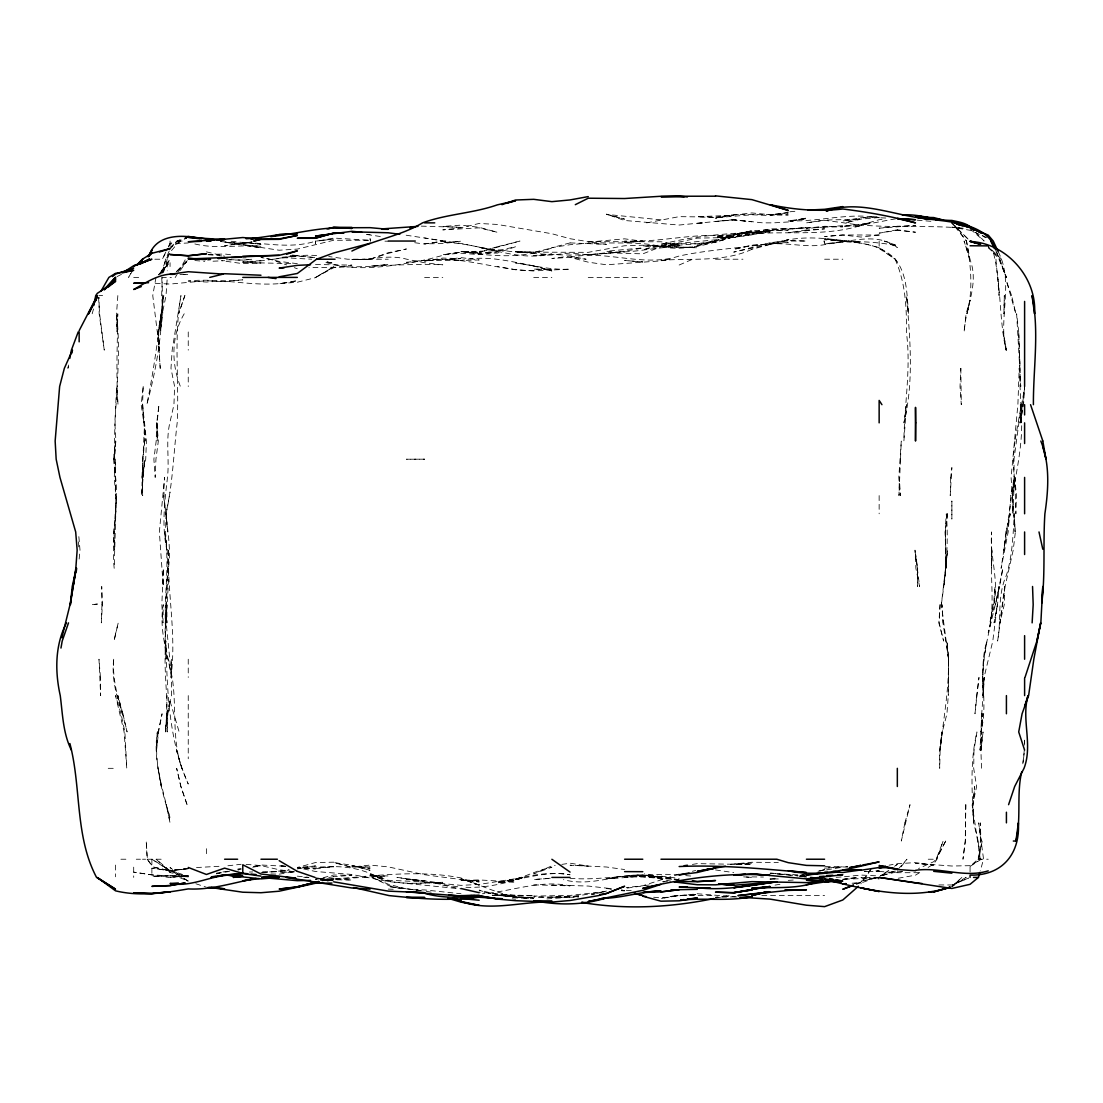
<?xml version="1.0" encoding="UTF-8"?>
<svg xmlns="http://www.w3.org/2000/svg" width="1103" height="1103" viewBox="0 0 1103 1103"><rect width="100%" height="100%" fill="white"/><g stroke="black" fill="none" stroke-linecap="round" stroke-linejoin="round"><path stroke-width="0.75" stroke-dasharray="5 3.75" d="M941.328 604.678C945.588 574.594 948.883 544.179 946.333 513.777C943.851 537.974 948.304 562.406 943.768 586.493L947.587 550.135L941.342 604.678L948.594 659.222L948.277 695.593L946.953 713.765L942.279 731.951L940.114 750.137L939.715 768.322L939.508 750.137L941.948 731.951L940.114 750.137C943.782 713.834 951.848 677.738 946.87 641.05L948.635 659.222L948.277 695.593M161.686 277.404C164.595 320.601 158.019 363.121 146.782 404.677C154.31 368.609 158.611 332.113 163.768 295.59L158.501 331.948L166.015 295.59L167.284 277.404M980.953 750.137L983.049 731.951L980.953 750.137L982.07 713.765L980.912 750.137L981.505 768.322M1024.411 743.519L1024.466 740.223M167.173 695.593L165.767 731.951C169.572 701.577 162.692 671.437 165.988 641.05C167.063 689.085 168.387 739.479 188.241 784.04L181.871 768.322L176.48 750.137L181.816 768.322C171.572 738.762 176.921 707.602 172.178 677.407C167.105 653.5 158.846 629.344 163.272 604.678L162.982 622.864L161.838 604.678L163.341 568.321L163.23 586.493L159.356 531.949L164.609 477.406C161.121 507.752 172.84 537.781 168.414 568.321C169.035 598.736 163.423 628.82 165.946 659.222L164.568 641.05L171.627 677.407L171.434 695.593L167.022 713.765L165.381 731.951L166.718 713.765M166.029 513.777L165.56 531.949L166.87 550.135C161.576 526.007 164.664 501.589 167.491 477.406C169.49 459.193 165.643 440.883 169.821 422.863L173.943 404.677L174.605 386.505L170.979 368.319L172.178 350.134L180.961 295.59C173.529 337.89 179.348 380.411 177.169 422.863C173.64 453.181 172.702 483.886 166.029 513.777L170.055 492.324M117.842 295.59L116.518 313.776L117.083 331.948L117.773 313.776C117.442 344.026 115.939 374.441 118.021 404.677L116.628 386.505L114.85 422.863L115.925 441.048L113.581 459.22L115.512 480.66M113.581 459.22L115.512 441.048L114.684 459.22C112.989 410.674 122.323 362.28 116.518 313.776L117.083 331.948M115.512 441.048L114.326 459.22L115.65 477.406C119 507.683 111.238 537.933 114.188 568.321L116.311 495.592L114.064 531.949L114.436 550.135L113.485 531.949L115.65 513.777L115.512 475.241M115.512 462.777L114.174 477.406L115.512 492.035M79.154 559.042L80.009 550.135L78.699 534.9M1024.301 750.137L1022.688 765.013L1023.363 760.05M1023.57 758.395L1024.604 750.137M155.978 277.404L152.765 295.59L159.577 350.134L158.074 331.948L161.438 313.776L163.299 295.59L160.39 331.948L162.83 313.776L161.645 295.59L162.32 277.404L166.319 277.404M68.551 365.01L67.917 368.319L69.158 363.356M162.761 272.455L165.602 259.219L169.421 250.56M970.061 872.018L970.061 866.448L977.947 859.223L982.166 841.037L978.871 859.223L980.374 841.037L980.277 822.866L981.022 841.037L978.692 822.866L983.559 859.223L980.291 870.791M163.492 272.455L167.987 256.461M92.169 313.776L94.045 307.158M160.817 274.371L165.96 259.219L170.055 252.284L179.61 241.047L186.807 238.138M169.49 253.676L167.173 259.219L167.242 270.8M184.215 313.776C171.172 335.767 171.213 363.094 180.396 386.505M165.85 251.98L162.348 259.219L167.739 248.52M168.662 246.19L170.055 243.294L181.802 241.047L171.53 246.755M168.511 246.989L170.055 243.928L188.241 242.963M130.788 273.461L128.596 277.404L132.843 270.276M177.68 273.213L175.322 277.404L170.055 277.404M178.465 271.807L185.552 259.219L188.241 257.399M162.155 273.213L170.055 259.219L158.487 274.812M871.149 869.012L860.974 883.889M870.915 869.012L865.359 877.409L860.974 881.986L856.424 883.806M180.285 270.414L187.248 260.625M901.179 866.724L906.956 859.223L897.332 870.198L882.179 875.713M170.055 249.126L176.921 241.047L182.588 238.744M158.804 274.868L170.055 262.169L170.055 266.554M159.232 273.889L170.055 262.169M176.659 271.352L188.241 259.219M176.659 271.752L188.241 260.46M951.875 886.936L961.885 877.409L951.875 886.674L966.159 877.409L951.875 885.268L968.544 878.057L951.875 884.978L935.344 884.923M170.055 247.568L177.183 241.047L186.669 238.055M881.945 875.162L888.935 870.239L880.552 875.865M894.533 866.31L897.332 864.338L894.533 866.255M970.061 866.448L981.256 859.223L970.061 865.676L951.875 866.02L915.518 863.346L933.689 865.152L915.518 862.629L897.332 863.677L889.073 865.179M919.709 872.583L915.518 875.162L897.332 878.402M928.106 867.427L933.689 863.994L937.012 859.223L943.12 841.037L936.213 859.223L933.689 861.719L918.551 868.53M117.028 276.632L121.578 274.289M679.145 265.023L692.67 259.219M492.379 895.153L533.7 897.663L515.515 897.222L504.691 895.595L515.515 897.897L533.7 898.504C507.945 898.587 484.507 886.84 460.971 877.947C414.783 868.75 367.12 877.243 320.477 879.849L388.242 875.961L370.056 875.534L382.258 877.409L370.056 874.348L388.242 880.291L424.6 881.862L460.971 885.351L479.157 884.441L523.677 877.409L497.329 882.4C516.755 882 533.149 870.805 551.872 867.206L533.7 873.852L551.872 865.827L555.181 865.345M856.424 884.275L860.974 882.607L851.047 883.282M370.056 259.219L388.242 252.697L406.428 248.975L388.242 253.359L370.056 259.219L347.666 259.219L328.735 256.53M421.305 226.129L460.971 227.37L442.786 226.473L460.971 225.122L479.157 227.328L497.329 232.278L479.157 227.852L442.786 229.879L460.971 227.797L479.157 223.454L497.329 224.447L551.872 233.739L570.058 238.717L588.244 241.654L660.973 241.778L679.145 244.88L660.973 243.928L697.33 243.694L715.516 241.047L697.33 245.1L714.468 241.047L733.702 234.208L751.874 232.002L733.702 234.663L751.874 230.761L806.417 227.756L788.245 229.245L806.417 227.439L842.789 226.804L824.603 226.28L806.417 228.431L842.789 225.646L860.974 225.936L842.789 226.267L870.57 222.861L860.974 225.04L879.146 219.718L885.764 219.139M714.468 241.047L733.702 235.932M880.663 875.713L897.332 870.198M719.487 241.047L733.702 236.773L751.874 233.877C727.139 235.821 704.486 249.057 679.145 247.127C654.727 246.314 630.806 254.6 606.429 251.236L642.787 247.885C600.804 256.599 557.939 256.654 515.515 251.553L533.7 252.187L515.515 252.091L479.157 247.527L497.329 250.726L515.515 246.755L497.329 253.083L479.157 253.097L497.329 251.76L479.157 254.641L460.971 253.194L442.786 254.683L460.971 252.27C442.262 253.318 425.317 262.624 406.428 262.28L424.6 260.156C391.855 265.92 357.055 272.744 324.599 262.059M679.145 874.059L642.787 885.75L626.256 887.543M733.702 236.511L715.516 242.329L660.973 246.617L679.145 245.39L642.787 246.01L697.33 247.817L642.787 245.224L624.601 245.762L588.244 252.339L515.515 252.091L533.7 252.394L551.872 247.941C522.601 259.026 491.18 256.489 460.971 251.346L479.157 253.373L460.971 251.498L479.157 252.325L460.971 251.718L497.329 250.767L460.971 243.487L403.119 234.76M880.663 875.479L894.299 871.136M370.056 259.357L351.885 259.467C370.181 260.363 388.242 254.09 406.428 259.136L424.6 262.776L442.786 264.83C418.368 263.824 394.419 265.106 370.056 266.209L388.242 264.486L370.056 266.54L308.909 267.712M806.417 874.21L799.055 876.209L803.48 875.024M515.515 879.615L523.677 877.409M817.999 871.232L841.134 867.441L824.603 868.13L847.752 866.393M601.466 892.286L591.553 894.767L594.848 894.106M603.12 891.872L606.429 891.045M882.455 875.396L897.332 871.728M216.34 873.452L224.612 871.494M730.393 864.297L751.874 862.256L778.318 862.491M878.526 877.409L860.974 881.269L876.499 877.409L860.974 883.034L851.047 883.475M262.624 872.625L279.156 871.535L289.069 869.357M445.874 241.047L424.6 243.832L442.786 243.598L460.971 241.143L442.786 242.577C479.557 241.998 515.004 262.583 551.872 253.98L533.7 255.496L551.872 254.986L570.058 253.014L588.244 254.779L606.429 252.766L642.787 253.855L660.973 246.769L679.145 243.377L715.516 239.82L770.059 228.886L788.245 228.707L770.059 229.838L751.874 234.856L733.702 237.462L697.33 238.124L642.787 249.926C683.805 235.697 727.056 233.409 770.059 231.354L751.874 232.25L715.516 237.738L733.702 236.98C700.391 231.809 667.88 241.199 634.639 241.047M242.784 243.901L251.801 241.998L224.612 245.707L252.173 241.998M646.648 222.861L679.145 216.643L715.516 217.112L751.874 212.948L770.059 214.671L788.245 214.947L770.059 214.837L788.245 212.962L770.059 215.54L751.874 214.74L715.516 217.746L697.33 216.684L733.702 215.292L715.516 218.242C739.175 210.301 764.31 218.38 788.245 211.955M692.381 871.26L695.676 870.557M216.34 873.838L229.562 871.356M533.7 884.854L570.058 885.861C540.332 879.339 511.751 891.596 482.452 893.733M237.834 869.054L241.13 868.433M252.711 867.261L260.97 865.731L252.711 866.82L260.97 865L285.76 866.282M715.516 898.214L729.772 895.595L715.516 897.304L736.997 896.794M322.131 880.883L333.699 878.774L318.822 881.462M241.13 869.316L237.834 869.895L242.784 869.026M799.813 875.368L803.122 874.789M297.327 868.902L315.513 865.896L297.327 867.854L315.513 868.888L297.327 867.344L333.699 866.765L315.513 868.557C336.801 864.394 359.399 867.055 378.591 877.409L370.056 874.21C392.503 886.647 418.285 882.827 442.786 882.303L406.428 883.737M895.677 218.794L860.974 225.26L868.53 222.861C831.235 237.255 790.81 230.775 751.874 233.781L770.059 231.892L733.702 237.393L715.516 236.125L733.702 234.553L751.874 230.761C721.555 236.869 692.753 253.58 660.973 246.507C637.162 240.799 612.496 244.328 588.244 242.122L624.601 238.827L641.229 241.047M279.156 874.155L297.327 871.205M692.381 864.421L697.33 863.621L751.874 864.587L733.702 864.118L751.874 863.153L733.702 864.531M775.023 885.102L783.282 883.765M227.907 871.26L219.649 872.376M679.145 875.134C654.686 872.17 630.764 878.415 606.429 878.65L617.501 877.409L606.429 879.05C624.298 874.927 642.994 873.273 660.973 877.823L642.787 874.927M273.544 259.219L297.327 255.993L282.451 257.192M649.405 884.978L626.256 888.232M260.97 872.735L289.069 870.102M561.799 864.394L570.058 863.194L588.244 866.117L570.058 865.235L606.429 866.999L624.601 869.536M842.789 879.574L857.803 877.409L842.789 879.256M918.827 872.694L897.332 872.707L875.851 871.246L879.146 871.053L864.269 871.825M679.145 879.546L642.787 875.989L624.601 877.409L642.787 875.148M751.874 232.885L770.059 230.679L788.245 230.113L770.059 230.706L751.874 232.788L770.059 230.679M151.883 873.314L151.883 859.223L170.055 870.281L188.241 876.389L170.055 872.57L156.157 859.223L170.055 870.915L151.883 866.71L170.055 870.846L188.241 868.668L170.055 870.612L151.883 868.199L170.055 870.846L188.241 868.668M660.973 219.842L606.429 214.382L624.601 219.139L606.429 214.12L624.601 220.49L679.145 225.04L733.702 219.718L762.835 222.861L773.368 222.861L788.245 221.979L806.417 217.994L788.245 221.538L806.417 218.684L788.245 220.807C818.826 222.172 848.676 212.245 879.146 217.76M196.499 867.537L221.303 866.186M770.059 879.532L778.318 878.567M624.601 877.409L642.787 875.313L624.601 876.816L642.787 877.023L677.504 879.642M667.577 881.214L660.973 881.973L664.282 881.848M227.907 865.772L241.13 864.283M902.295 871.356L897.332 871.894L902.295 871.522M588.244 254.779L624.601 251.925M188.241 868.516L170.055 870.281L170.055 872.57M442.661 259.219L424.6 261.163L442.786 258.074L460.971 258.598L449.1 259.219L460.971 257.606L479.157 259.95L460.971 260.529C497.743 251.801 533.19 271.09 570.058 269.16L551.872 269.973L533.7 269.091L551.872 269.394C508.979 276.384 467.507 254.048 424.6 260.515L460.971 260.377L445.102 259.219M775.009 878.278L770.059 878.815L778.318 878.967M332.044 880.373L325.426 881.063L333.699 880.208M844.443 876.733L860.974 875.065L877.492 875.879M789.9 211.79L798.158 210.976M879.146 217.512L860.974 219.125L845.629 222.861L860.974 218.146L877.492 216.698L860.974 217.787L842.789 221.014L860.974 219.18L824.603 220.076L806.417 222.861L824.603 220.324L842.789 222.696C882.758 229.327 923.266 224.433 963.443 228.252L951.875 227.163L970.061 230.293L980.664 234.884M550.232 878.222L533.7 879.546L550.232 878.374M697.33 223.537L702.983 222.861M804.776 876.016L799.813 876.361L804.776 876.871M546.923 898.945L578.33 896.518M642.787 241.199L624.601 242.453L642.787 241.199L624.601 241.047M697.33 223.275L703.507 222.861M788.245 880.359L796.504 879.836M836.143 877.312L842.789 876.913M260.97 260.666L242.784 261.714C268.443 262.542 293.191 252.959 318.822 255.772M294.032 871.398L279.156 872.197L294.032 872.101M844.443 879.146L879.146 878.057L860.974 877.409L879.146 878.939M213.031 261.204L224.612 260.68M875.851 870.929L879.146 870.791L875.851 870.736M208.081 254.49L224.612 254.007L232.871 254.986M867.578 871.37L864.269 871.467L869.233 871.384M242.784 257.895L246.093 257.812M320.477 880.097L333.699 879.753M799.813 876.568L804.776 876.444M847.752 867.11L824.603 866.324M249.402 872.018L252.711 871.963M262.624 871.77L279.156 871.535M492.379 895.429L497.329 895.374L492.379 895.333M578.33 896.725C545.268 895.581 511.02 901.73 479.157 890.121L497.329 894.45L533.7 895.801L497.329 895.071L515.515 895.595L479.157 892.065M495.426 895.595L492.172 895.608L497.329 895.595M465.921 887.281C485.678 888.067 505.188 883.544 523.842 877.409L515.515 879.918L497.329 883.089C521.25 877.823 545.254 870.336 570.058 874.776C545.351 870.102 521.733 880.566 497.329 881.835L515.515 882.028L479.157 879.932L460.971 880.47L479.157 880.897L460.971 879.808L479.157 881.917L424.6 874.734L388.242 866.889L370.056 865.069L351.885 867.041L370.056 867.041L351.885 866.269L370.056 868.433L351.885 865.634L370.056 870.281L351.885 865.248L333.699 862.518L351.885 867.427L333.699 862.174L315.513 862.532L297.327 867.551L315.513 871.494L351.885 874.458L388.242 881.545L459.317 888.742M177.183 241.047L185.456 241.047M154.847 259.219L159.797 259.219M367.754 259.219L388.242 259.219M715.516 259.219L742.953 259.219M824.603 259.219L842.789 259.219M133.697 277.404L141.129 277.404M424.6 277.404L442.786 277.404M533.7 277.404L551.872 277.404M588.244 277.404L642.787 277.404M98.898 295.59L102.62 295.59M108.232 768.322L115.36 768.322M120.889 859.223L129.037 859.223M136.276 859.223L140.467 859.223M142.521 859.223L145.61 859.223M147.126 859.223L151.883 865.621L147.402 859.223L146.216 841.037L147.126 859.223L161.245 859.223M928.243 859.223L933.689 859.223M977.947 859.223L988.247 859.223M680.579 895.595L715.516 895.595M761.801 895.595L824.603 895.595M290.723 263.658L242.784 262.417L260.97 263.052L242.784 263.658L221.538 260.666M751.874 876.899L763.455 877.037M384.933 241.171L388.242 241.199M337.008 879.808L351.885 880.015L315.513 878.153M179.982 274.468L188.241 274.578L183.277 274.399M216.34 873.162L219.649 873.218M413.032 889.749L424.6 889.928L460.971 893.733M270.883 873.976L277.501 874.127M824.603 871.191L827.912 871.273M226.253 259.757L242.784 260.198L252.091 259.219L242.784 260.101L226.253 259.522M303.683 877.243L308.44 877.368M551.872 884.978L588.244 886.054L611.379 888.66M388.242 889.128L393.206 889.266M315.513 264.499L351.885 265.12L333.699 267.712L315.513 277.404L333.699 266.816L315.513 277.639L297.327 282.23L279.156 283.664L297.327 280.617C261.59 290.006 224.681 276.963 188.241 281.017L206.426 282.037L242.784 279.872L224.612 281.734L206.426 280.713L170.055 284.064L151.883 283.113M806.417 875.327L770.059 873.383L798.158 875.879L770.059 872.928M578.33 896.27L551.872 897.222L578.33 897.235M880.801 217.829L885.764 218.036M282.451 257.606L311.722 259.219M231.065 241.281L260.97 244.314L242.784 242.302C267.091 243.253 291.619 248.864 315.513 241.157L333.699 239.048L317.747 241.047L333.699 238.055L370.056 240.289L333.699 240.247L297.327 249.099L279.156 250.229L220.324 241.323M424.6 882.593L442.786 883.489L424.6 880.621L406.428 879.477L424.6 880.883L396.928 877.409L460.971 887.308M292.378 255.055L315.513 257.647L289.069 255.386M621.306 890.273L624.601 890.452M533.7 270.869L515.515 269.794L497.329 266.306M743.615 876.857L751.874 877.409L745.27 876.899M631.219 890.576L621.306 889.997M366.748 234.415L370.056 234.663L366.748 234.305M685.763 875.63L690.726 876.016M570.058 878.278C605.299 881.435 640.788 869.895 675.849 879.698M736.997 896.987L697.33 893.747L660.973 897.952L652.7 897.139M917.172 220.173L933.689 221.51M246.093 864.366L260.97 865.593L279.156 869.757L294.032 871.66M305.186 877.409L308.137 877.643M194.859 260.542L204.772 261.37M611.379 889.004L606.429 888.591L611.379 889.059M621.306 890.672L624.601 890.948M208.081 254.696L222.958 256.048M297.327 876.154L308.937 877.409M659.18 877.409C626.738 868.089 595.785 888.591 563.454 879.642M366.748 234.484L381.624 236.704M421.305 890.604L388.242 886.481L424.6 891.127M297.327 263.672L279.156 261.383L260.97 257.399L270.152 259.219L286.725 264.927M414.687 242.715L424.6 244.025L442.786 241.047L424.6 237.958M512.206 898.821L515.515 899.262M715.516 869.936L733.702 872.611M194.859 243.942C216.753 249.388 238.868 244.439 260.97 246.314L242.784 244.811L260.97 247.844L224.612 242.177L242.784 243.515L218.422 241.35M315.513 878.25L333.699 881.076M679.145 880.208L644.442 873.81M426.254 891.321L431.218 892.189M315.513 877.698L332.044 880.759M327.081 262.004L333.699 263.369L327.081 261.852M442.786 885.13L460.971 888.894M670.886 881.2L653.459 877.409L642.787 876.637L660.973 876.678L649.543 877.409L660.973 876.127L679.145 878.402M206.426 251.842L224.612 256.199M879.146 247.679C861.443 242.412 843.092 239.544 824.603 239.709L842.789 241.047L824.603 238.731C848.841 243.349 876.582 239.792 895.264 259.219C907.576 274.564 906.735 295.19 908.638 313.776L906.473 295.59C910.03 337.683 914.097 381.376 903.922 422.863L906.569 404.677L903.895 441.048C904.239 404.636 911.285 368.237 906.349 331.948C906.845 307.379 905.287 281.941 895.112 259.219L879.146 247.679L879.146 241.047M406.428 888.88L388.242 884.192L372.235 877.409L388.242 885.295L403.119 889.473M195.824 883.751L206.426 887.239M294.308 267.671L297.327 268.76M377.929 877.409L388.242 881.297M982.18 235.546L986.73 237.517M170.055 870.35L182.023 877.409L170.055 867.372L179.224 877.409L188.241 881.09L182.312 877.409L188.241 881.269M151.883 859.223L170.055 870.915M982.649 235.877L985.448 237.71M879.146 248.478L895.291 259.219L897.332 262.349L895.291 259.219M988.247 247.885L1001.552 259.219L988.247 246.589L998.973 259.219L1006.419 277.404L996.574 251.649M970.061 228.859L984.138 241.047L975.921 232.554M951.875 223.385L968.848 239.861L951.875 222.861L966.476 241.047L970.061 259.743C979.478 284.174 965.235 307.654 964.16 331.948L966.09 313.776L970.061 300.113L966.986 313.776C973.329 289.91 970.916 264.996 966.476 241.047L952.909 222.861M995.968 251.649L999.732 259.219L1006.06 277.404L999.732 259.219M998.174 251.649C1014.333 282.616 998.091 317.623 1006.033 350.134C998.753 317.719 1001.496 283.554 993.169 251.649M170.055 701.205L179.155 731.951M163.368 495.592L166.167 513.777L167.559 531.949L166.167 513.777M948.594 659.222L942.955 622.864L942.017 604.678L943.217 622.864M1018.717 331.948L1016.635 313.776L1020.771 386.505L1018.717 331.948L1020.041 368.319M995.954 259.219L999.097 295.59L997.925 277.404M98.539 297.245L99.601 313.776L104.275 350.134L99.146 313.776L99.105 297.245M78.575 541.876L78.851 550.135M1024.604 740.223L1024.604 745.173M879.146 495.592L879.146 513.777M206.426 848.69L206.426 853.846M188.241 331.948L188.241 350.134M188.241 368.319L188.241 386.505M188.241 659.222L188.241 677.407M188.241 695.593L188.241 758.74M170.055 241.047L170.055 246.148M133.697 867.151L133.697 877.409M115.512 459.22L115.512 495.592M115.512 865.069L115.512 876.802M1020.895 404.677L1020.895 422.863L1024.604 386.505L1023.57 404.677L1020.068 422.863L1024.604 387.911L1021.571 404.677L1021.02 422.863L1020.303 404.677C1024.756 435.271 1017.504 465.576 1012.471 495.592L1014.774 477.406L1016.442 495.592L1015.877 513.777L1014.801 477.406L1012.43 513.777L1012.306 495.592L1015.38 531.949L1013.202 550.135L1005.067 586.493L997.636 641.05C1001.565 619.169 996.878 596.075 1006.419 575.256C1012.54 555.443 1013.078 534.348 1014.277 513.777L1015.118 531.949L1011.079 477.406L1017.89 404.677L1019.186 368.319L1020.895 404.677M965.801 804.68L965.249 841.037L962.96 859.223L965.346 841.037L965.801 804.68M165.381 622.864L165.298 641.05C163.864 604.665 172.371 567.962 164.402 531.949C170.083 562.172 164.223 592.504 165.381 622.864M168.635 550.135C168.221 574.47 164.154 598.433 166.967 622.864L166.884 604.678L165.547 622.864L166.663 604.678L166.167 622.864L171.627 677.407L171.627 659.222L170.882 677.407C176.852 635.025 167.008 592.656 168.635 550.135M167.518 713.765L167.311 731.951L167.849 713.765L170.055 699.674L167.518 713.765M917.668 568.321L917.448 586.493L917.365 568.321L914.994 550.135L915.876 568.321L919.585 586.493L915.518 553.706L917.668 568.321M991.873 550.135L991.583 568.321L991.556 531.949C989.543 556.367 999.442 580.481 993.582 604.678L995.03 586.493L994.479 604.678L989.901 622.864L993.031 604.678L990.687 622.864L988.247 632.681C995.582 605.63 989.736 577.655 991.873 550.135M973.99 750.137L973.687 768.322L976.624 786.494L972.694 804.68L974.707 786.494L973.218 804.68L973.632 822.866C972.046 792.74 969.827 761.539 976.955 731.951L973.99 750.137M900.489 459.22L898.959 495.592L899.386 477.406L900.324 495.592L898.793 477.406L901.275 441.048L900.489 459.22M113.706 659.222C111.458 677.959 116.339 696.269 122.53 713.765C117.166 696.076 112.382 677.89 113.706 659.222M960.837 368.319L961.292 404.677L960.024 386.505L960.837 368.319M981.725 713.765L980.002 750.137L982.87 713.765L980.912 731.951C988.826 702.046 977.437 670.803 986.951 641.05L983.807 659.222L982.497 677.407L982.883 695.593L984.317 677.407L981.725 713.765M1004.323 295.59L1003.909 313.776L1004.323 295.59M1004.709 586.493L1004.268 604.678L999.856 622.864L1004.709 586.493M950.689 477.406L950.221 495.592L951.875 467.562L950.689 477.406M156.723 422.863L156.185 441.048L153.882 459.22L155.192 477.406L155.937 459.22L158.336 441.048L156.902 422.863L157.288 441.048L157.122 422.863L158.97 404.677L156.723 422.863M951.875 501.093L951.875 518.961L951.875 501.093M101.959 604.678L101.324 622.864L102.4 604.678L101.724 586.493L101.959 604.678M143.197 386.505L142.563 404.677L146.423 441.048L145.72 459.22L141.97 477.406L142.687 495.592L142.535 477.406L141.529 495.592L144.783 459.22L141.97 477.406L144.617 422.863L145.1 441.048L142.673 404.677L143.859 422.863L141.17 404.677L143.197 386.505M984.055 677.407L983.407 695.593C978.871 652.025 996.34 610.717 1002.806 568.321L995.54 604.678L999.042 586.493L997.553 604.678L994.065 622.864L997.388 604.678L992.797 641.05L984.055 677.407M1010.844 495.592L1008.183 531.949L1001.124 568.321C1005.674 537.961 1009.907 507.711 1014.181 477.406L1010.803 495.592M940.087 604.678L939.163 622.864L943.644 641.05L938.846 622.864L940.087 604.678M157.371 731.951C154.13 760.987 161.148 790.134 170.055 817.626L166.195 804.68L170.055 822.866C164.981 792.767 152.159 762.904 157.371 731.951M158.143 731.951L156.585 750.137L158.542 731.951L162.086 713.765L158.143 731.951M976.665 695.593L974.969 713.765L978.981 677.407L976.665 695.593M1014.912 441.048L1013.202 459.22L1014.14 477.406L1014.015 459.22L1021.35 404.677L1014.912 441.048M144.7 441.048L142.894 459.22L143.059 477.406L142.673 459.22L144.7 441.048M1005.964 531.949L1003.771 550.135L1010.265 513.777L1005.964 531.949M947.518 513.777L945.271 531.949L946.057 568.321L945.119 531.949L947.518 513.777M161.41 313.776L158.694 331.948L158.791 350.134L157.95 331.948L161.438 313.776M904.887 822.866L901.289 841.037L910.003 804.68L904.887 822.866M115.512 633.963L114.036 641.05L118.228 622.864L115.512 633.963M184.877 295.59L178.603 313.776L184.877 295.59M945.712 841.037L936.213 859.223L945.712 841.037M751.874 249.306C723.54 262.542 691.291 257.895 660.973 260.377L670.1 259.219L660.973 260.873L606.429 264.775L588.244 262.183L570.058 257.344L551.872 258.474L570.058 256.103L586.12 259.219L570.058 257.357C606.223 249.54 643.311 267.739 679.145 256.02C715.185 248.244 752.274 247.982 788.245 239.751L782.799 241.047C808.609 234.594 835.068 239.751 860.974 242.825L848.152 241.047L860.974 242.136L842.789 241.516L824.603 243.873C848.524 242.936 876.32 231.175 897.332 247.541L884.33 241.047L897.332 245.624C873.466 241.419 848.483 239.861 824.603 244.659C806.362 247.899 788.355 242.453 770.059 244.011L788.245 242.37L751.874 245.528L733.702 249.347L751.874 245.059L770.059 244.466L751.874 249.306M497.329 246.727L479.157 252.132L519.982 241.047L497.329 246.727M770.059 242.77L733.702 252.118L785.171 241.047L806.417 241.047L788.245 240.399L770.059 242.77M333.699 876.706L315.513 879.629L333.699 875.01L351.885 875.258L333.699 876.706M570.058 242.908L551.872 247.651L570.058 244.714L588.244 243.156L606.429 244.356L570.058 242.908M824.603 869.674L817.999 871.329L824.603 869.674M674.967 895.595L660.973 898.531L679.145 895.595L697.33 894.574L674.967 895.595M897.332 229.796L879.146 233.133L897.332 230.306L915.518 232.223L897.332 229.796M604.775 891.596C581.322 895.278 557.415 899.758 533.7 896.105L570.058 895.443L604.775 891.569M806.417 230.017L788.245 232.65L824.603 228.845L806.417 230.017M188.241 875.424L168.662 877.409L133.697 872.156L151.883 874.886L188.241 876.871L170.055 875.63L151.883 876.251L188.241 875.823L170.055 877.409L188.241 875.424M879.146 235.008L860.974 237.062L842.789 235.022L824.603 236.538L842.789 234.98L879.146 235.008M847.049 241.047L842.789 241.516L847.049 241.047M97.326 604.072L91.77 604.678L97.326 604.072M897.332 226.239L879.146 228.183L915.518 225.508L897.332 226.239M733.702 219.718L715.516 221.413L733.702 220.048L751.874 221.758L733.702 219.718M424.6 459.179L406.428 459.22L424.6 459.179M315.513 241.047L315.513 243.432L315.513 241.047M370.498 241.047L370.056 238.758L370.498 241.047M824.603 241.047L823.844 241.047L824.603 243.294L824.603 241.047M642.787 261.921L624.601 260.487L642.787 261.976M285.76 866.31L279.156 865.717L285.76 866.393M879.146 877.712L875.947 877.409L879.146 877.754M806.417 876.94L799.813 876.099L806.417 876.94M533.7 265.878L515.515 262.941L533.7 265.933L551.872 270.952L533.7 265.878M479.157 885.13L460.971 878.636L479.157 885.213M1011.589 295.59L1006.419 280.907L1015.863 313.776L1011.589 295.59M187.069 804.68L180.892 786.494L176.659 768.322L180.878 786.494L187.069 804.68M121.027 713.765L115.512 695.593L124.115 731.951L126.776 768.322L124.887 731.951L121.027 713.765M969.854 259.219L964.105 241.047L969.716 259.219M122.888 713.765L117.938 695.593L127.107 731.951L122.888 713.765M978.127 841.037L973.673 822.866L972.198 804.68L980.264 859.223L978.127 841.037M1006.419 350.134L1003.22 331.948L1006.419 350.134M161.341 786.494L158.143 768.322L161.341 786.494M160.211 368.319L157.95 331.948L160.211 368.319M100.456 677.407L98.98 659.222L100.649 695.593L100.456 677.407"/><path stroke-width="1.5" d="M1033.401 404.677C1033.194 368.319 1039.481 331.617 1032.05 295.59L1034.559 313.776C1037.068 277.611 1006.363 242.95 970.061 241.474L979.974 244.301M1032.132 622.864L1033.18 604.678L1032.546 586.493M76.231 571.616L76.659 568.321M1013.312 841.037L1015.932 841.037L1018.372 822.866C1020.234 853.943 1002.117 875.851 970.061 875.134L970.061 877.409M71.64 353.443L72.467 350.134L64.346 368.319L59.631 386.505L55.15 441.048L56.17 459.22L59.962 477.406L75.693 531.949L77.155 550.135L75.817 568.321L70.371 604.678L72.233 586.493L76.286 568.321L70.027 604.678L61.851 637.741M1015.932 841.037C1021.543 818.219 1016.277 794.436 1021.764 771.617M60.968 648.068L62.195 641.05L68.51 622.864M73.06 586.493L76.286 568.321M69.806 358.392L71.392 350.134L78.203 331.948L79.154 331.948L79.154 341.833M93.783 305.503L95.727 295.59L97.326 293.329L115.512 281.348L115.512 277.404L104.068 289.524M1025.004 677.407L1036.889 641.05L1040.653 622.864L1033.828 659.222L1028.616 695.593L1022.081 713.765L1018.717 731.951L1024.604 750.137M1036.889 641.05L1040.846 622.864L1042.79 586.493L1041.784 603.024C1045.451 573.339 1042.942 543.476 1044.886 513.777C1048.457 489.663 1050.153 464.115 1040.818 441.048M915.518 882.745L879.146 877.409L951.875 888.453L970.061 884.316L978.43 877.409L979.822 872.445M95.92 300.554L97.326 295.59L79.154 330.624M1024.604 706.32L1028.01 695.593C1021.171 719.625 1033.042 744.677 1024.025 768.322L1014.677 786.494L1008.583 804.68M66.47 622.864C54.929 645.255 54.902 671.465 60.251 695.593C62.637 714.013 62.954 733.068 71.364 750.137M148.96 256.434C155.358 233.698 182.753 234.332 201.463 238.827M149.829 254.765L151.883 250.298L147.899 256.668M100.842 291.399L108.894 277.404L115.512 273.365L133.697 270.318L122.13 272.924M148.547 256.599L151.883 252.67L148.188 255.951M104.537 289.524L115.512 277.404M137.089 265.244L142.756 259.219L137.089 265.106M136.951 264.844L142.384 259.219L151.883 253.29L170.055 248.602L159.452 251.98M104.468 289.703L115.512 279.114L104.606 289M858.465 886.233L842.789 899.993L824.603 906.638L806.417 905.205L770.059 899.11L740.306 897.249M112.478 276.591L115.512 274.137L133.697 268.07L130.664 269.628M107.722 287.456L115.512 281.348M370.056 243.294L333.699 252.987L316.533 259.219L297.327 273.475L279.156 276.812M123.908 272L133.697 265.685L151.883 259.219L133.697 266.044L149.677 259.219L139.502 264.265L149.415 259.219L145.127 261.783M575.311 204.675L588.244 198.209L624.601 198.526L660.973 196.265L715.516 196.196M185.414 237.586L188.241 236.428L212.658 239.806M853.391 885.02L842.789 889.28L853.391 885.378M351.885 251.057C374.703 239.572 400.665 236.083 422.546 222.861C446.687 214.01 473.035 213.389 497.329 204.855L515.515 200.76L506.47 203.366M141.267 286.615L133.697 289.496C146.382 282.368 159.77 273.213 175.019 274.096M501.948 204.675L515.515 200.015L533.7 199.326L551.872 201.656L570.058 199.933L588.244 196.596M286.725 254.173L297.327 250.877L279.156 255.317L188.241 258.984L206.426 259.219L188.241 258.35L205.227 259.66M928.74 891.789L933.689 891.941L950.221 887.143C909.051 900.558 865.235 889.625 824.603 879.353L836.171 881.283M297.327 887.088L318.822 881.462L297.327 886.771L279.156 889.059L297.327 887.088L318.822 881.724M270.883 236.773L279.156 234.498L297.327 233.684L279.156 234.677L251.057 238.772M933.689 891.941L950.221 887.391M272.538 236.428C298.83 233.478 325.178 225.563 351.885 228.431L333.699 227.425L328.735 228.721M766.75 891.707L751.874 895.595L768.405 891.665M297.327 886.771L315.513 882.097M327.081 228.969L333.699 227.287L351.885 227.383M209.763 277.404L224.612 273.723L260.97 275.24M915.518 870.75L897.332 869.522L879.146 865.524L897.332 869.054L879.146 866.917L885.764 866.489L860.974 870.253L842.789 869.757L860.974 869.95L842.789 872.514L832.875 871.797M885.764 866.503L879.146 868.089L885.764 867.22M763.455 887.363L733.702 892.865L715.516 892.148L733.702 892.63L770.059 886.467L766.75 886.867M256.006 878.457C233.519 882.538 211.349 890.218 188.241 888.908C164.319 893.03 139.461 896.67 115.512 890.824L97.326 877.505L115.512 889.142L96.54 877.409C74.687 835.95 81.484 787.666 69.889 743.519M713.862 898.559C670.472 907.576 625.429 909.851 581.626 902.419L586.589 902.737M703.948 870.033L710.553 868.654M725.429 866.241L697.33 871.329L715.516 868.006L697.33 872.487L679.145 874.858L689.072 872.983M860.974 865.317L849.393 867.689L860.974 865.579L857.665 865.786M254.352 878.664L242.784 880.856L259.315 878.553M862.629 865.014L879.146 861.898C849.324 868.695 819.005 877.74 788.245 870.708L806.417 872.57C764.131 869.054 721.693 864.6 679.145 866.544M348.576 227.742L370.056 227.659L388.242 229.327L381.624 229.272M184.932 883.007L170.055 885.626L151.883 886.357L170.055 885.53L184.932 882.993M988.247 870.846C964.229 878.333 939.949 866.696 915.518 870.336M784.936 889.859L806.417 889.9L788.245 890.411L737.935 895.595L760.146 892.961M763.455 892.396L766.75 891.844M599.811 894.505L606.429 893.416L624.601 886.26L606.429 893.609L598.515 895.595L570.058 900.503L551.872 902.075L515.515 900.682L497.329 899.069L479.157 895.801L460.971 896.505L479.157 895.719L460.971 895.595M684.108 865.745L687.417 865.221M832.875 880.856L824.603 882.193L834.516 880.759M832.875 880.704L806.417 884.703L821.57 880.001C799.468 890.038 775.312 886.784 751.874 888.039L770.059 887.074L751.874 888.673L763.455 887.267M212.107 876.733L215.237 876.278M218.353 875.823L242.784 873.507L260.97 876.113M332.044 233.808L315.513 236.097L351.885 231.299L361.798 232.237M241.185 876.375L233.202 877.409L242.784 876.265L224.612 874.913L210.976 877.409L224.612 875.01L242.784 873.507L242.784 864.78L260.97 874.017L295.769 878.098L286.449 877.409M822.948 880.47L806.417 882.607L751.874 881.642L715.516 884.84L697.33 884.73L674.195 881.904M218.16 258.612L227.907 257.675M821.294 873.038L806.417 874.955L839.48 871.963M479.157 897.001C449.321 901.427 418.919 898.614 389.069 895.595L353.525 887.515M680.799 900.007L684.108 899.593M687.417 899.166L697.33 897.925L679.145 900.82L660.973 901.179L642.787 896.174L646.096 896.505M751.874 894.326L770.059 892.079M601.466 898.394C621.472 898.352 640.898 891.376 660.973 890.797L642.787 892.52L660.973 891.886L679.145 889.694L697.33 889.335M271.241 876.265L261.756 877.409L279.156 876.651M660.973 891.886L679.145 889.707L670.886 889.887M207.447 241.047L210.576 240.688M216.808 239.971L242.784 237.531L260.97 239.13L256.006 239.075M211.376 240.509L206.426 241.047L211.376 240.661M216.34 239.971L224.612 239.075L188.241 241.764L201.463 241.336M251.057 238.882L260.97 237.807L246.093 238.758M745.27 874.127L733.702 875.286L751.874 873.907L770.059 875.341C727.194 872.142 684.425 878.291 642.787 888.301L660.973 884.372L642.787 890.355L588.244 901.496L606.429 897.897C582.701 905.398 557.953 905.342 533.7 900.668M740.306 897.773L751.874 896.656C728.476 901.606 704.486 897.649 680.799 900.145M207.805 259.743L210.563 259.481M479.157 895.719C461.013 897.621 442.303 898.531 424.6 893.265M819.667 876.857L824.603 876.458L819.653 876.471M221.303 239.889L224.612 239.627L188.241 237.324L199.808 238.786M417.996 226.377L381.624 228.928M740.306 897.939L751.874 897.097L748.579 897.029M846.098 883.627L842.789 883.848L846.098 883.696M474.193 897.332L460.971 898.228L479.157 897.235L494.034 898.187M284.105 267.822L279.156 268.098L297.327 265.354L310.55 264.734M178.328 882.993L170.055 883.462C195.176 888.411 217.732 870.212 242.784 876.209M279.156 255.317L242.784 256.227M826.257 875.603L832.875 875.258M837.825 874.996L842.789 874.734L806.417 878.87L751.874 873.797M808.072 210.08L824.603 209.294L842.789 206.592L826.257 211.073C859.982 199.05 894.726 216.105 928.74 219.028M148.574 282.699L133.697 283.264L143.611 283.181M675.849 881.407L697.33 881.697L715.516 880.539L697.33 881.504L692.381 880.663M231.216 257.55L241.13 257.206M687.417 886.771L679.145 887.033L710.553 888.287L697.33 887.694C723.926 890.907 750.426 885.433 776.677 881.848L733.702 885.295L718.825 884.068M264.279 878.236L272.538 878.016M479.157 895.209L460.971 895.815L474.924 895.595M310.55 880.387L297.327 880.677L264.279 877.754M332.044 883.076L315.513 883.269L279.156 891.21L260.97 892.727L242.784 892.217L209.735 887.35M264.279 877.519L279.156 877.409L260.97 878.884L224.612 874.913L237.834 875.892M550.232 901.951C520.437 901.606 490.256 911.795 460.971 901.441L479.157 905.342L460.971 902.13L447.749 898.228M424.6 222.861L434.747 222.861M388.242 241.047L415.307 241.047M316.533 259.219L335.078 259.219M242.784 277.404L297.327 277.404M224.612 859.223L237.614 859.223M260.97 859.223L277.404 859.223M624.601 859.223L642.787 859.223M660.973 859.223L776.802 859.223L788.245 862.656L806.417 865.4L824.603 865.8M806.417 859.223L824.603 859.223M551.872 877.409L570.058 877.409M973.522 877.409L978.43 877.409M533.7 900.875L551.872 900.903M902.295 214.961C919.13 213.555 935.054 220.586 951.875 220.435C959.017 222.034 967.359 223.013 972.405 228.914M624.601 871.618L642.787 871.687M970.061 245.762L988.247 245.886M822.948 880.235L806.417 880.042L841.134 882.262M173.364 274.371L170.055 274.316L188.241 271.724L222.958 274.082M923.776 217.36L933.689 217.553L943.616 220.159M832.875 871.398L836.171 871.48M264.761 877.45L272.758 877.671M581.626 902.53L588.244 902.847M497.329 898.407L502.292 898.697M897.332 218.559L915.518 219.718L897.332 218.532L915.518 222.861C891.693 216.367 867.289 211.997 842.789 208.991C818.591 211.886 793.843 209.68 770.059 204.675L788.245 210.411L751.874 199.629L715.516 195.865M370.056 889.156L351.885 887.998L286.339 877.409M358.489 232.237L351.885 231.795L388.242 232.774L399.81 234.319M684.108 196.886L660.973 196.706L679.145 196.155L687.417 196.954M470.843 895.595L497.329 898.724L479.157 895.801M208.081 887.377L224.612 888.811L211.376 887.295M460.971 898.504L479.157 900.213M810.567 877.409L842.789 881.076L836.171 879.767M242.784 873.259L247.748 873.741M251.057 874.072L256.006 874.555M933.689 871.342L951.875 873.19M917.172 882.951L922.122 883.531M214.685 239.806L206.426 238.813L210.907 239.765M448.797 895.002L460.971 896.063L406.428 891.844L424.6 892.699L388.242 891.127L333.699 881.835M268.139 277.404L276.012 278.618M927.085 218.849L915.518 217.029C941.521 222.448 985.462 219.276 995.94 250.133M829.566 878.457L832.875 879.105M938.653 220.076L935.344 219.387L938.281 220.076M460.971 888.508L479.157 892.699M452.699 898.476L460.971 900.406L452.699 898.297M956.839 224.088L970.061 227.342L988.247 235.146L993.251 241.047L998.174 251.649M634.528 893.471L642.787 895.595L634.528 893.251M956.839 224.13L961.802 225.412M965.097 226.253L970.061 227.535L951.875 221.924L962.616 225.867M242.784 873.411L224.612 868.13L206.426 874.472L188.241 867.441M980.664 244.314L970.061 241.047L976.127 243.322M315.044 877.409L297.327 871.356L279.156 860.671M971.578 228.156L982.18 233.395L970.061 227.342M971.453 228.418L974.252 230.044L971.453 228.445M551.872 859.278L570.058 872.101M881.945 404.677L879.146 400.417L879.146 422.863M990.715 241.047L994.479 248.616M1030.56 404.677L1042.79 440.897M1042.79 446.577L1045.989 459.22L1042.831 441.048M1038.998 531.949L1042.79 549.211M1024.604 301.422L1024.604 386.505M1024.604 404.677L1024.604 414.949M1024.604 422.863L1024.604 443.53M1024.604 477.406L1024.604 513.777M1024.604 531.949L1024.604 554.533M1024.604 635.659L1024.604 659.222M1024.604 678.207L1024.604 695.593M1006.419 695.593L1006.419 713.765M1006.419 812.222L1006.419 822.866M897.332 768.322L897.332 786.494M915.669 422.863L915.518 441.048L915.518 407.352L915.669 422.863M97.326 296.569L88.626 313.776L97.326 296.569M333.699 233.05L315.513 238.262L297.327 238.276L315.513 238.055L333.699 233.05M260.97 239.199L253.731 241.047L260.97 239.448L279.156 239.351L297.327 235.435L279.156 238.896L260.97 239.199M776.677 881.78L733.702 887.667L776.677 881.669M751.874 889.914L733.702 892.672L751.874 889.969M414.687 227.121L409.723 227.769L414.687 227.149M206.426 253.718L188.241 255.868L170.055 254.49L188.241 255.675L206.426 253.718M170.055 891.762L151.883 893.554L133.697 892.851L151.883 893.554L170.055 891.762M424.6 897.511L406.428 897.456L424.6 897.511M343.612 233.16L333.699 233.105L343.612 233.229M733.702 884.978L718.825 884.027L733.702 884.978M933.689 218.642L918.827 216.133L933.689 218.752M879.146 891.458L860.974 887.887L879.146 891.582"/></g></svg>
